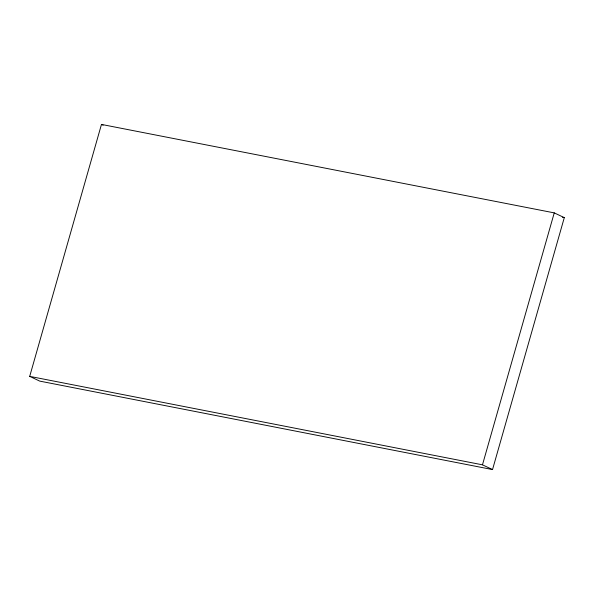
<?xml version="1.0" encoding="UTF-8"?>
<svg xmlns="http://www.w3.org/2000/svg" width="594" height="594" viewBox="0 0 594 594"><rect width="100%" height="100%" fill="white"/><g stroke="black" fill="none" stroke-linecap="round" stroke-linejoin="round"><path stroke-width="0.89" d="M29.7 376.373L101.47 124.421L554.247 212.882L564.3 217.627L492.53 469.579L39.753 381.118L29.7 376.373L482.476 464.827L492.53 469.579M482.476 464.827L554.247 212.882M562.481 217.27L564.3 217.627M101.47 124.421L103.148 125.208"/></g></svg>
